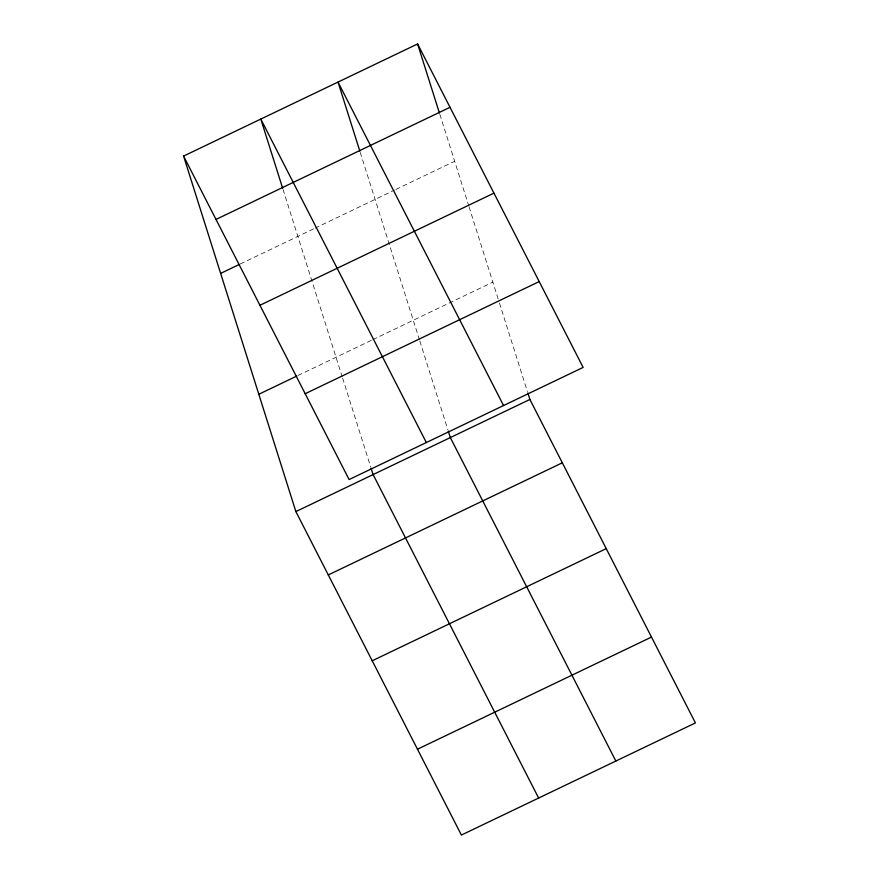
<?xml version="1.0" encoding="UTF-8"?>
<svg xmlns="http://www.w3.org/2000/svg" width="879" height="879" viewBox="0 0 879 879"><rect width="100%" height="100%" fill="white"/><g stroke="black" fill="none" stroke-linecap="round" stroke-linejoin="round"><path stroke-width="0.66" stroke-dasharray="4.39 3.3" d="M240.253 263.997L313.803 228.76M315.023 228.166L394.682 190.007M395.902 189.424L454.663 161.264M298.036 375.476L371.597 340.228M372.817 339.646L492.844 282.137M439.841 114.336L468.617 205.455M469.023 206.752L499.019 301.684M499.426 302.991L527.422 391.627M360.269 152.463L419.448 339.81M419.854 341.118L447.861 429.754M283.038 189.468L342.217 376.816M342.634 378.124L370.63 466.76"/><path stroke-width="1.32" d="M183.579 156.077L417.602 43.95L583.129 367.411L349.106 479.549L183.579 156.077L295.871 511.589L461.398 835.05L695.421 722.923L529.894 399.451L527.839 392.935M215.992 219.431L450.026 107.304M220.64 273.402L239.022 264.59M259.92 305.277L493.943 193.138M258.811 394.264L296.816 376.058M305.178 393.715L539.201 281.577M295.871 511.589L529.894 399.451M328.285 574.932L562.318 462.804M372.213 660.777L606.235 548.639M417.47 749.216L651.493 637.077M503.557 405.538L338.03 82.077L359.852 151.166M615.849 761.038L450.323 437.577L448.268 431.062M426.337 442.544L260.81 119.083L282.631 188.161M538.629 798.044L373.103 474.583L371.037 468.067M417.602 43.95L439.423 113.039"/></g></svg>
